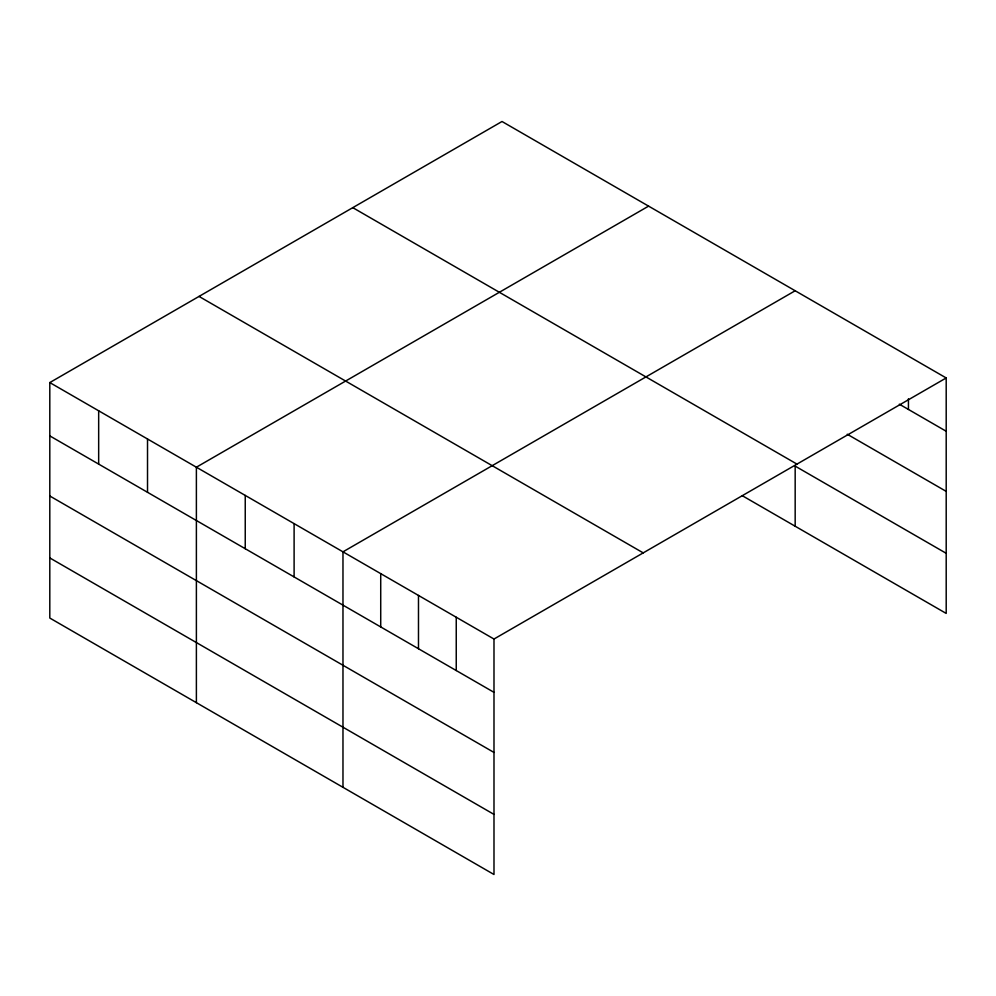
<?xml version="1.0" encoding="UTF-8"?>
<svg xmlns="http://www.w3.org/2000/svg" width="996" height="996" viewBox="0 0 996 996"><rect width="100%" height="100%" fill="white"/><g stroke="black" fill="none" stroke-linecap="round" stroke-linejoin="round"><path stroke-width="1.49" d="M946.2 377.957L493.991 639.034L493.991 874.5L49.8 618.043L49.8 382.576L502.009 121.5L946.2 377.957L946.2 613.424L742.356 495.734M648.595 206.122L196.386 467.211L196.386 702.678M795.169 290.757L342.973 551.834L342.973 787.313M899.326 404.189L946.2 431.256M847.247 434.244L946.2 491.377M352.783 207.654L796.974 464.111M946.2 553.303L795.169 466.116L795.169 526.224M199.026 296.422L643.217 552.88M49.8 382.576L493.991 639.034M49.8 435.887L493.991 692.332M49.8 495.996L493.991 752.453M49.8 557.934L493.991 814.392M908.439 398.798L908.439 409.456M456.243 617.234L456.243 670.532M418.482 595.434L418.482 648.732M380.721 573.634L380.721 626.945M294.106 523.622L294.106 576.933M245.24 495.423L245.24 548.721M147.52 438.999L147.52 492.298M98.666 410.788L98.666 464.086"/></g></svg>
